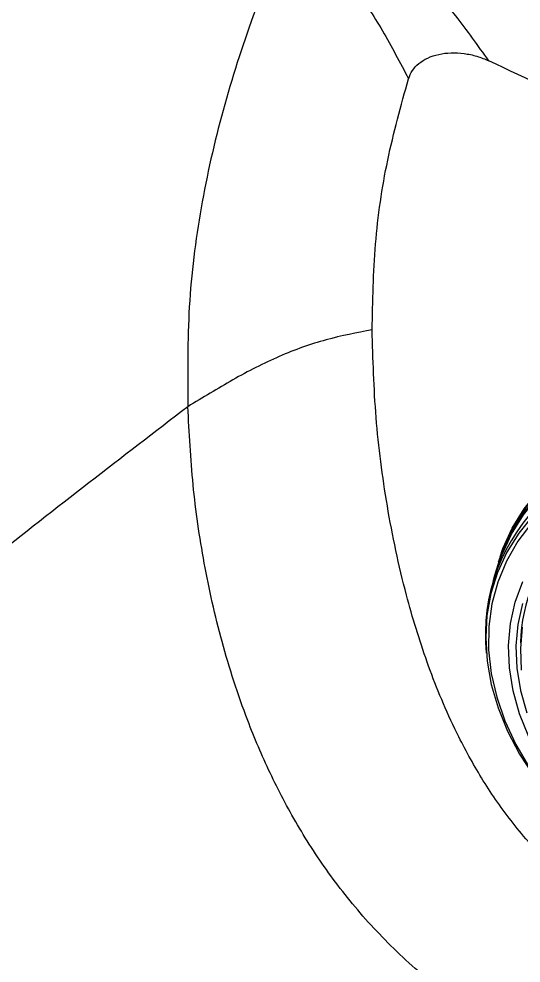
# Model space of a CAD drawing. Extents: x 400 to 501, y 484 to 634.
# Drawn here: x 426.098 to 428.582, y 579.776 to 584.444 of the extents above; entities that cross this region are included whole.
import ezdxf

# ---------------------------------------------------------------- set-up
doc = ezdxf.new("R2010")
doc.units = 0
doc.header["$MEASUREMENT"] = 0
doc.layers.add('DIM', color=3, linetype='Continuous')
doc.layers.add('GEOMETRY', color=3, linetype='Continuous', lineweight=25)

# ---------------------------------------------------------------- blocks, each defined once
blk = doc.blocks.new('2026 GRANDEE')
at = {"layer": 'GEOMETRY'}
for p, q in [((-21.9476, -15.0548), (-21.9565, -15.0817)), ((-21.9513, -15.0834), (-21.9752, -15.1557))]:
    blk.add_line(p, q, dxfattribs=at)
at = {"layer": 'GEOMETRY', "flags": 128}
for points in [[(-21.9476, -15.0548), (-21.9333, -15.0147), (-21.8871, -14.9139), (-21.8282, -14.8185), (-21.757, -14.7293), (-21.674, -14.6469), (-21.58, -14.572), (-21.4755, -14.5051), (-21.3615, -14.4467), (-21.2387, -14.3973), (-21.1081, -14.3573), (-20.9707, -14.3269), (-20.85, -14.3089)], [(-20.8225, -14.3011), (-20.9652, -14.3215), (-21.1021, -14.3518), (-21.2323, -14.3917), (-21.3547, -14.4409), (-21.4684, -14.4991), (-21.5725, -14.5658), (-21.6663, -14.6405), (-21.749, -14.7226), (-21.8199, -14.8116), (-21.8787, -14.9066), (-21.888, -14.9245)], [(-20.8365, -14.3333), (-20.9796, -14.3538), (-21.117, -14.3842), (-21.2476, -14.4242), (-21.3703, -14.4736), (-21.4844, -14.532), (-21.5888, -14.5989), (-21.6829, -14.6738), (-21.7658, -14.7562), (-21.8371, -14.8454), (-21.896, -14.9408), (-21.9422, -15.0416), (-21.9753, -15.1471), (-21.9827, -15.1796)], [(-21.9513, -15.0834), (-21.937, -15.0434), (-21.891, -14.9429), (-21.8322, -14.8479), (-21.7612, -14.7589), (-21.6785, -14.6768), (-21.5847, -14.602), (-21.4806, -14.5353), (-21.3669, -14.4771), (-21.2445, -14.4279), (-21.1143, -14.388), (-20.9774, -14.3577), (-20.8347, -14.3373)], [(-20.8612, -14.4289), (-21.0034, -14.4493), (-21.1399, -14.4795), (-21.2696, -14.5192), (-21.3916, -14.5683), (-21.5049, -14.6263), (-21.6087, -14.6928), (-21.7021, -14.7672), (-21.7845, -14.8491), (-21.8553, -14.9377), (-21.9138, -15.0325), (-21.9597, -15.1326), (-21.9927, -15.2374), (-22.0123, -15.346), (-22.0186, -15.4502)], [(-21.7904, -14.8869), (-21.8595, -14.9788), (-21.9157, -15.0769), (-21.9585, -15.1805), (-21.9877, -15.2886), (-22.0028, -15.4004), (-22.0039, -15.5151), (-21.991, -15.6316), (-21.964, -15.7492), (-21.9233, -15.8667), (-21.8692, -15.9833), (-21.8021, -16.098)], [(-21.805, -15.9446), (-21.8506, -15.8315), (-21.8827, -15.718), (-21.9009, -15.605), (-21.9053, -15.4936), (-21.8956, -15.3845), (-21.8721, -15.2789), (-21.8348, -15.1776)], [(-21.8367, -15.2861), (-21.8598, -15.3895), (-21.8693, -15.4962), (-21.865, -15.6053), (-21.8471, -15.7159), (-21.8157, -15.827)], [(-22.0186, -15.4502), (-22.0186, -15.4576), (-22.0114, -15.5714), (-21.9908, -15.6864), (-21.9571, -15.8019), (-21.9103, -15.9169), (-21.8509, -16.0306), (-21.7793, -16.142), (-21.6962, -16.2504), (-21.602, -16.3549), (-21.4976, -16.4548), (-21.3836, -16.5492), (-21.2611, -16.6375), (-21.1309, -16.7189), (-20.994, -16.7929), (-20.8515, -16.8589), (-20.7044, -16.9164), (-20.5538, -16.9649), (-20.401, -17.0041), (-20.247, -17.0337), (-20.0931, -17.0535), (-19.9404, -17.0632), (-19.79, -17.0629), (-19.6432, -17.0526)]]:
    blk.add_lwpolyline(points, dxfattribs=at)
at = {"layer": 'GEOMETRY', "color": 4, "flags": 128}
blk.add_lwpolyline([(-21.8377, -15.4029), (-21.847, -15.5079), (-21.8429, -15.6154)], dxfattribs=at)
at = {"layer": 'GEOMETRY'}
for centre, radius, start, end in [((-21.1125, -15.4396), 0.9076, 132.6438, 185.8287), ((-21.0373, -15.4976), 0.8088, 136.3917, 178.7662)]:
    blk.add_arc(centre, radius, start, end, dxfattribs=at)
at = {"layer": 'GEOMETRY', "ltscale": 16}
for points, knots in [([(-20.6737, -12.6736), (-20.8438, -12.5565), (-21.1838, -12.3223), (-21.6717, -11.9994), (-22.1444, -11.6905), (-22.5988, -11.3958), (-23.0315, -11.114), (-23.4367, -10.8465), (-23.8089, -10.5951), (-24.1466, -10.3618), (-24.4568, -10.1451), (-24.6441, -10.0158), (-24.7378, -9.9512)], [0, 0, 0, 0, 0.099975, 0.199919, 0.299918, 0.400039, 0.500214, 0.600245, 0.700072, 0.799967, 0.899987, 1, 1, 1, 1]), ([(-16.8763, -18.0406), (-16.8054, -18.0307), (-16.6635, -18.0107), (-16.4608, -17.964), (-16.287, -17.9034), (-16.1444, -17.8305), (-16.0312, -17.7514), (-15.9358, -17.6597), (-15.8601, -17.5569), (-15.8053, -17.4443), (-15.7713, -17.324), (-15.7568, -17.1983), (-15.7601, -17.0547), (-15.7854, -16.894), (-15.8357, -16.7177), (-15.9166, -16.5126), (-16.0365, -16.2808), (-16.2025, -16.0259), (-16.3951, -15.7779), (-16.6342, -15.5107), (-16.9232, -15.2275), (-17.2617, -14.9318), (-17.6421, -14.6297), (-18.066, -14.3228), (-18.5345, -14.0128), (-19.0195, -13.7162), (-19.5182, -13.4317), (-20.0704, -13.1347), (-20.6762, -12.8258), (-21.334, -12.505), (-21.9972, -12.1911), (-22.4417, -11.9856), (-22.664, -11.8829)], [0, 0, 0, 0, 0.020902, 0.0418582, 0.0628807, 0.0786729, 0.0944594, 0.1102111, 0.1259093, 0.1415875, 0.1572531, 0.1728962, 0.1885039, 0.2092532, 0.2300006, 0.2507677, 0.2819045, 0.3130119, 0.3441051, 0.3752187, 0.4167598, 0.4583697, 0.4999497, 0.5497847, 0.5996604, 0.6495613, 0.6993978, 0.7493139, 0.8118677, 0.8745148, 0.9372502, 1, 1, 1, 1]), ([(-22.0032, -12.603), (-22.0569, -12.5276), (-22.1642, -12.3773), (-22.3118, -12.2024), (-22.4418, -12.0667), (-22.5533, -11.9641), (-22.6272, -11.9098), (-22.664, -11.8829)], [0, 0, 0, 0, 0.251994, 0.502721, 0.669447, 0.835544, 1, 1, 1, 1]), ([(-22.9905, -11.9283), (-22.9534, -11.9561), (-22.8787, -12.0118), (-22.7716, -12.1145), (-22.6526, -12.2582), (-22.5264, -12.4514), (-22.4423, -12.6114), (-22.4002, -12.6916)], [0, 0, 0, 0, 0.164195, 0.329771, 0.496531, 0.747743, 1, 1, 1, 1]), ([(-22.4002, -12.6916), (-22.3946, -12.678), (-22.3834, -12.6504), (-22.3506, -12.6157), (-22.3065, -12.5879), (-22.2519, -12.5696), (-22.1903, -12.562), (-22.126, -12.5655), (-22.0622, -12.5787), (-22.0227, -12.5949), (-22.0032, -12.603)], [0, 0, 0, 0, 0.120777, 0.244044, 0.370913, 0.499836, 0.628767, 0.75577, 0.879216, 1, 1, 1, 1]), ([(-18.4144, -17.3719), (-18.5586, -17.3693), (-18.847, -17.364), (-19.2824, -17.3438), (-19.7201, -17.3114), (-20.1118, -17.2657), (-20.4553, -17.2041), (-20.7477, -17.1294), (-21.0084, -17.0346), (-21.2329, -16.9256), (-21.4214, -16.8103), (-21.5924, -16.68), (-21.7606, -16.5218), (-21.918, -16.3352), (-22.059, -16.1227), (-22.1938, -15.8693), (-22.3137, -15.5758), (-22.4258, -15.2077), (-22.5107, -14.8038), (-22.5676, -14.3657), (-22.5759, -14.0776), (-22.5801, -13.9335)], [0, 0, 0, 0, 0.062446, 0.124945, 0.187308, 0.249767, 0.291526, 0.333167, 0.374716, 0.405947, 0.437184, 0.468407, 0.499619, 0.541309, 0.583045, 0.624776, 0.687329, 0.74995, 0.833391, 0.916662, 1, 1, 1, 1]), ([(-23.4915, -14.3133), (-23.8182, -14.5641), (-24.4717, -15.0658), (-25.4324, -15.8555), (-26.3798, -16.6672), (-27.3134, -17.5004), (-28.2341, -18.3521), (-29.1432, -19.219), (-29.7384, -19.8091), (-30.036, -20.1041)], [0, 0, 0, 0, 0.142772, 0.285561, 0.428347, 0.571177, 0.714073, 0.857024, 1, 1, 1, 1]), ([(-18.033, -18.1375), (-18.2036, -18.1336), (-18.5448, -18.1259), (-19.0606, -18.0999), (-19.5797, -18.0645), (-20.016, -18.0257), (-20.3669, -17.9848), (-20.6308, -17.9461), (-20.8937, -17.8937), (-21.1523, -17.8192), (-21.4018, -17.7181), (-21.6406, -17.5965), (-21.8695, -17.4617), (-22.1114, -17.3006), (-22.3571, -17.1076), (-22.5916, -16.8781), (-22.7897, -16.6342), (-22.9538, -16.3814), (-23.0886, -16.1241), (-23.2169, -15.8216), (-23.3287, -15.4748), (-23.4154, -15.0861), (-23.4712, -14.6987), (-23.4847, -14.4419), (-23.4915, -14.3133)], [0, 0, 0, 0, 0.062453, 0.124913, 0.187383, 0.249742, 0.280998, 0.31232, 0.343605, 0.374793, 0.405981, 0.437221, 0.46847, 0.499697, 0.541336, 0.583044, 0.624774, 0.666476, 0.708188, 0.749936, 0.812533, 0.875063, 0.937466, 1, 1, 1, 1])]:
    blk.add_open_spline(points, degree=3, knots=knots, dxfattribs=at)
at = {"layer": 'GEOMETRY', "color": 4}
for points, knots in [([(-22.9905, -11.9283), (-23.0516, -12.0777), (-23.1737, -12.3765), (-23.3236, -12.8466), (-23.4341, -13.3286), (-23.4948, -13.8188), (-23.4926, -14.1485), (-23.4915, -14.3133)], [0, 0, 0, 0, 0.200038, 0.400067, 0.600134, 0.800115, 1, 1, 1, 1]), ([(-17.4301, -17.1184), (-17.3985, -17.0706), (-17.3353, -16.975), (-17.2954, -16.8098), (-17.2924, -16.6375), (-17.326, -16.4422), (-17.3986, -16.2273), (-17.5099, -15.9961), (-17.6685, -15.7314), (-17.8839, -15.4368), (-18.1637, -15.1182), (-18.4745, -14.813), (-18.848, -14.4887), (-19.2885, -14.1511), (-19.7963, -13.8047), (-20.3238, -13.477), (-20.8688, -13.1676), (-21.4283, -12.875), (-21.8114, -12.6937), (-22.0032, -12.603)], [0, 0, 0, 0, 0.031543, 0.063132, 0.094641, 0.126041, 0.167822, 0.209402, 0.250953, 0.313288, 0.375547, 0.437853, 0.500285, 0.583537, 0.666681, 0.74995, 0.833109, 0.916463, 1, 1, 1, 1]), ([(-22.5801, -13.9335), (-22.5773, -13.7917), (-22.5715, -13.5082), (-22.5115, -13.0926), (-22.4373, -12.8253), (-22.4002, -12.6916)], [0, 0, 0, 0, 0.333177, 0.666537, 1, 1, 1, 1]), ([(-22.5801, -13.9335), (-22.6558, -13.9478), (-22.8074, -13.9764), (-23.0412, -14.0596), (-23.2697, -14.1775), (-23.4176, -14.2681), (-23.4915, -14.3133)], [0, 0, 0, 0, 0.2481424, 0.4965686, 0.7485318, 1, 1, 1, 1])]:
    blk.add_open_spline(points, degree=3, knots=knots, dxfattribs=at)

msp = doc.modelspace()

# ---------------------------------------------------------------- block references
at = {"layer": 'DIM'}
msp.add_blockref('2026 GRANDEE', (450.4248, 596.8403), dxfattribs=at)

doc.saveas('drawing.dxf')
